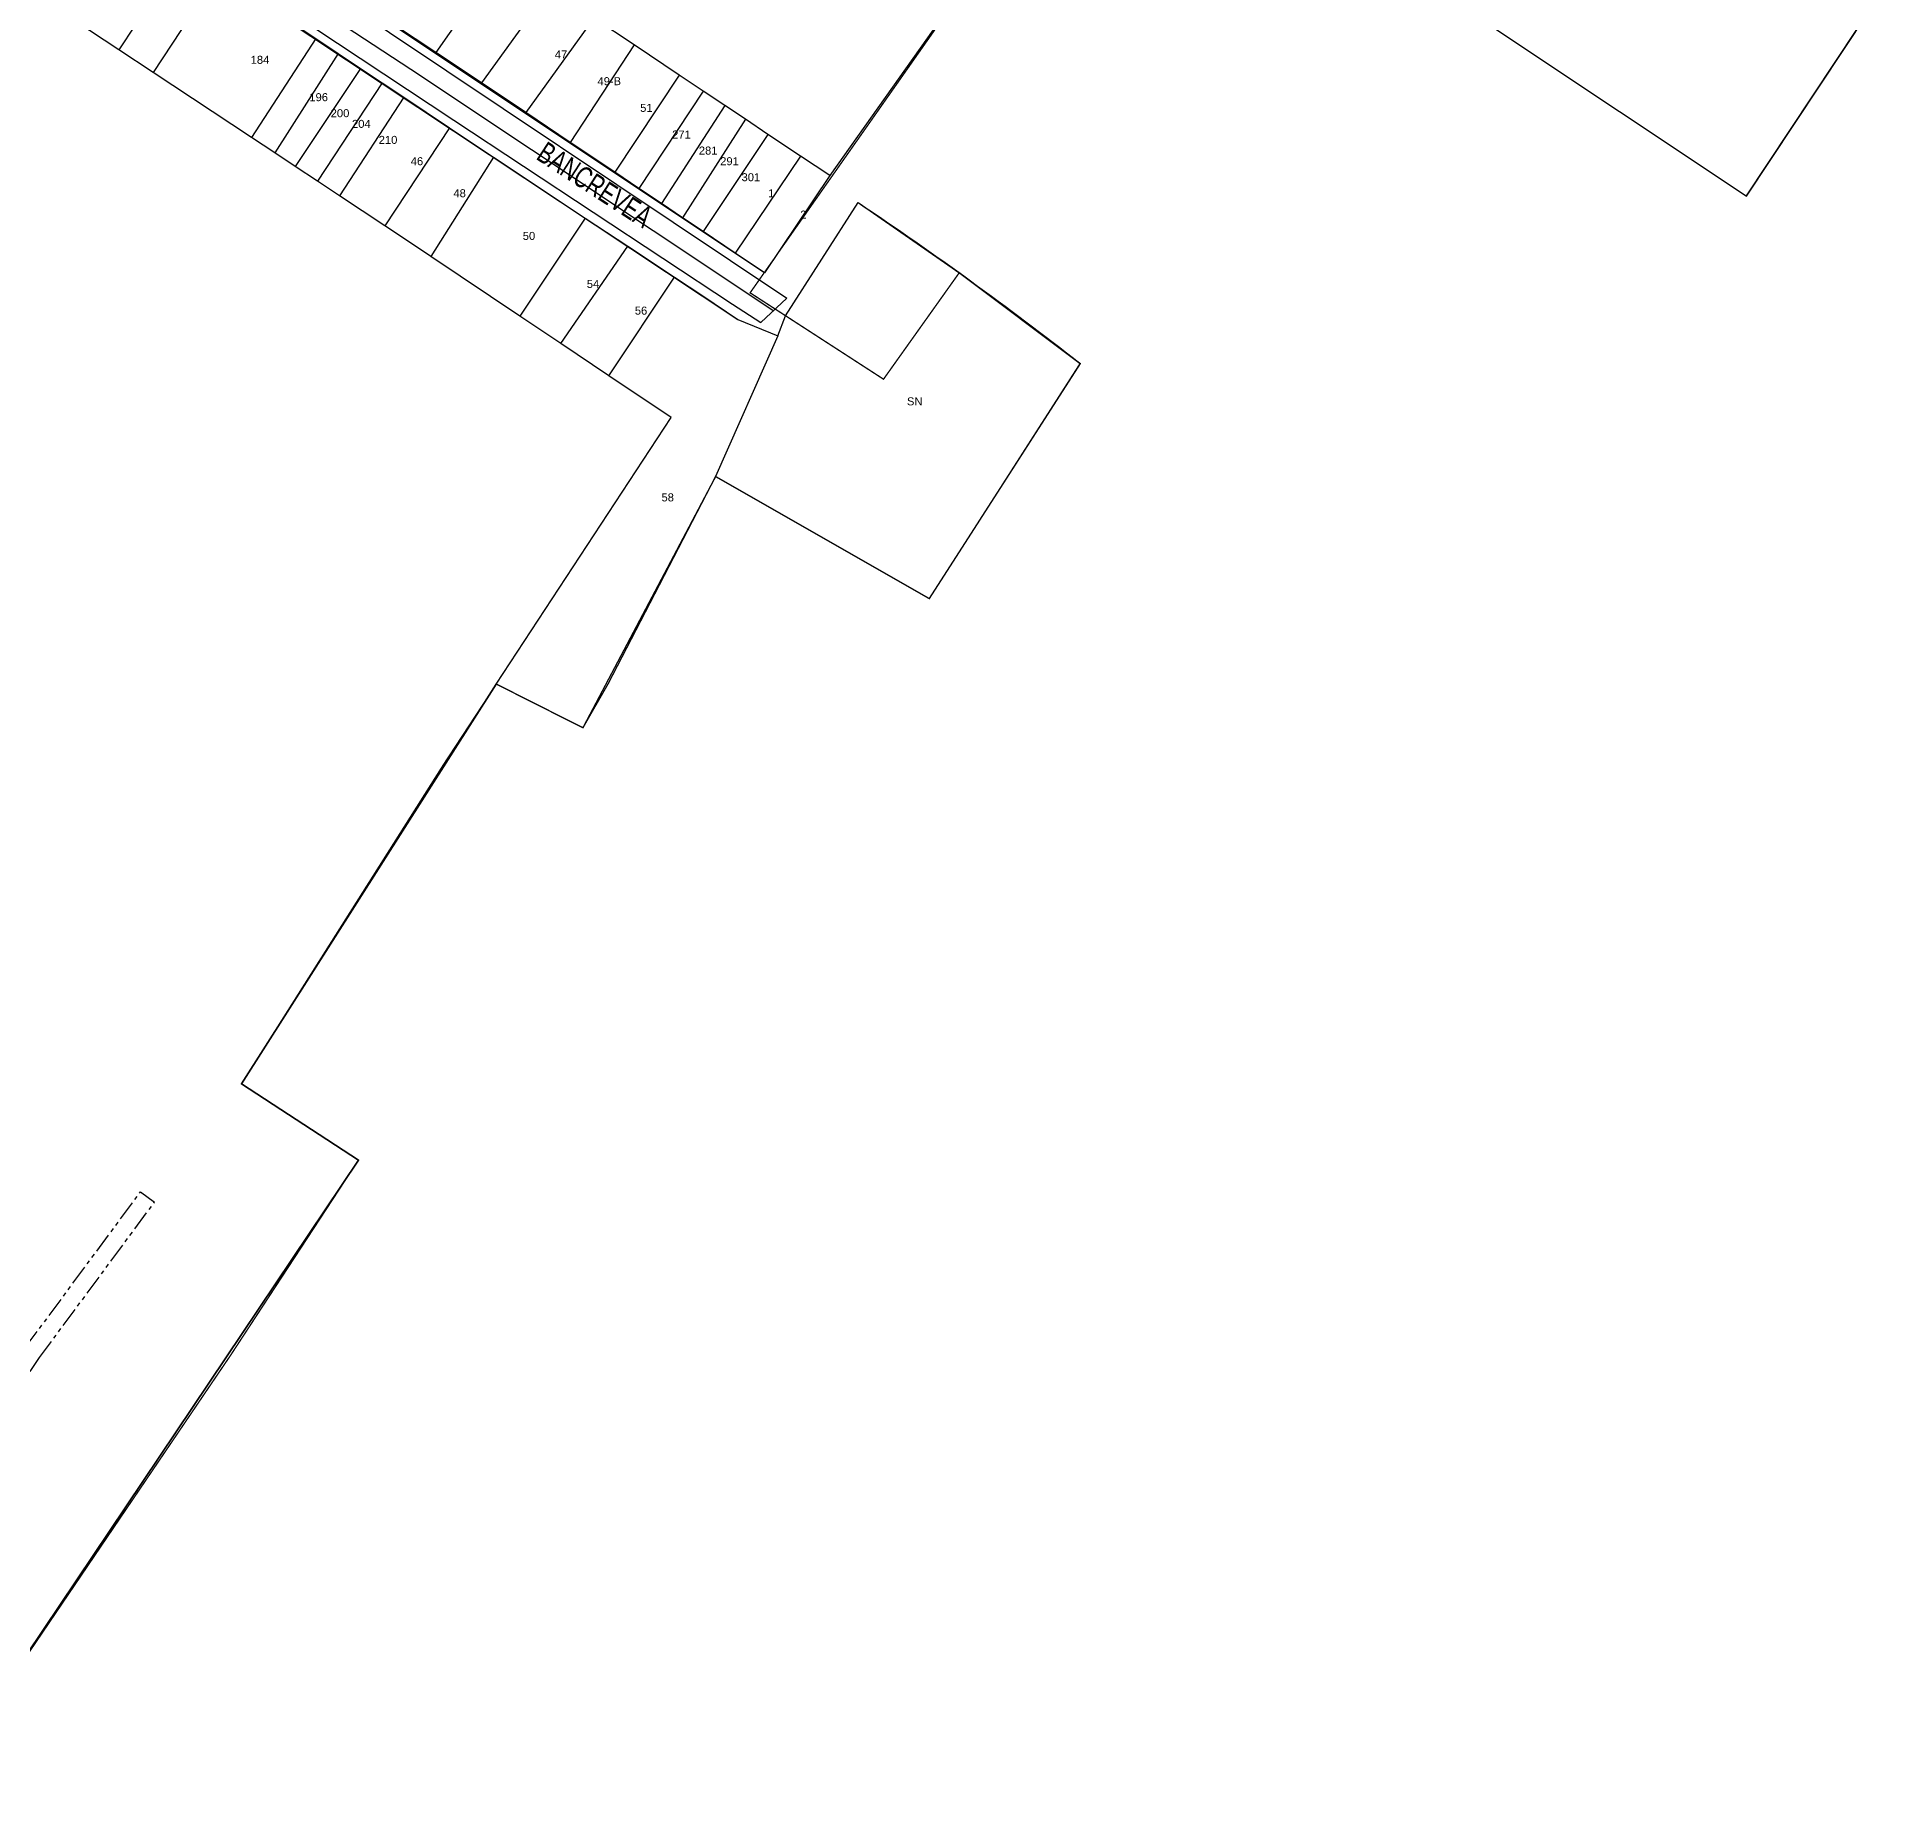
# Model space of a CAD drawing. Extents: x 203640 to 206998, y 4842129 to 4844379.
# Drawn here: x 205995.4 to 206343.2, y 4842580.6 to 4842911.5 of the extents above; entities that cross this region are included whole.
import ezdxf
from ezdxf.enums import TextEntityAlignment as Align

# ---------------------------------------------------------------- set-up
doc = ezdxf.new("R2010")
doc.units = 0
doc.header["$LTSCALE"] = 1.5
doc.header["$MEASUREMENT"] = 0
doc.linetypes.add('PHANTOMX2', pattern=[5, 2.5, -0.5, 0.5, -0.5, 0.5, -0.5])
for name, color, linetype in [('CD-MALHA-LOTES', 40, 'CONTINUOUS'), ('LM-LIM-SETOR-FISCAL', 7, 'CONTINUOUS'), ('RU-QUADRAS', 210, 'CONTINUOUS'), ('SV-EIXO-RUA-PAV', 20, 'CONTINUOUS'), ('SV-RUA-NAO-PAV-S-GUIA-C-GUIA', 7, 'PHANTOMX2'), ('SV-RUA-PAVIM-S-GUIA-C-GUIA', 7, 'CONTINUOUS'), ('SV-TXT-RUA-PAV-S-GUIA-C-GUIA', 7, 'CONTINUOUS'), ('Th_NmrPorta', 1, 'CONTINUOUS')]:
    doc.layers.add(name, color=color, linetype=linetype)
doc.styles.add('ARIAL', font='ARIAL.TTF')
doc.styles.get("Standard").update_dxf_attribs({"font": 'ARIAL.TTF'})
doc.linetypes.add('Limite', pattern='A,20,-3,[130,ltypeshp.shx,S=6.35,R=0,X=0,Y=0],-3,20', length=46)

msp = doc.modelspace()

# ---------------------------------------------------------------- linework, layer by layer
at = {"layer": 'CD-MALHA-LOTES', "linetype": 'Continuous'}
for points in [[(206197.21, 4842960.61), (206143.96, 4842885.51)], [(206315.7, 4842881.68), (206197.21, 4842960.61)], [(206022.99, 4842927.61), (206010.73, 4842909.06)], [(206029.36, 4842923.36), (206017.12, 4842904.84)], [(206029.36, 4842923.36), (206047.65, 4842911.17)], [(206082.61, 4842926.45), (206070.11, 4842908.57)], [(206091.42, 4842920.56), (206078.69, 4842902.87)], [(206343.08, 4842922.95), (206315.7, 4842881.68)], [(206010.73, 4842909.06), (206002.46, 4842914.53)], [(206070.11, 4842908.57), (206062.4, 4842913.69)], [(206099.73, 4842915.02), (206086.98, 4842897.31)], [(206107.28, 4842909.98), (206099.73, 4842915.02)], [(206047.65, 4842911.17), (206035.58, 4842892.62)], [(206047.65, 4842911.17), (206051.81, 4842908.39)], [(206107.28, 4842909.98), (206095.29, 4842891.73)], [(206115.72, 4842904.35), (206107.28, 4842909.98)], [(206017.12, 4842904.84), (206010.73, 4842909.06)], [(206051.81, 4842908.39), (206039.94, 4842889.74)], [(206051.81, 4842908.39), (206056, 4842905.6)], [(206078.69, 4842902.87), (206070.11, 4842908.57)], [(206035.58, 4842892.62), (206017.12, 4842904.84)], [(206056, 4842905.6), (206043.78, 4842887.2)], [(206060.04, 4842902.9), (206047.92, 4842884.47)], [(206056, 4842905.6), (206060.04, 4842902.9)], [(206060.04, 4842902.9), (206064.12, 4842900.18)], [(206086.98, 4842897.31), (206078.69, 4842902.87)], [(206115.72, 4842904.35), (206103.65, 4842886.12)], [(206120.23, 4842901.34), (206115.72, 4842904.35)], [(206064.12, 4842900.18), (206052.05, 4842881.74)], [(206064.12, 4842900.18), (206072.71, 4842894.46)], [(206120.23, 4842901.34), (206108.16, 4842883.1)], [(206124.28, 4842898.64), (206120.23, 4842901.34)], [(206095.29, 4842891.73), (206086.98, 4842897.31)], [(206124.28, 4842898.64), (206112.42, 4842880.25)], [(206128.14, 4842896.07), (206116.34, 4842877.61)], [(206128.14, 4842896.07), (206124.28, 4842898.64)], [(206132.38, 4842893.23), (206128.14, 4842896.07)], [(206039.94, 4842889.74), (206035.58, 4842892.62)], [(206072.71, 4842894.46), (206060.58, 4842876.1)], [(206072.71, 4842894.46), (206080.92, 4842888.98)], [(206132.38, 4842893.23), (206120.21, 4842875.02)], [(206138.47, 4842889.17), (206132.38, 4842893.23)], [(206043.78, 4842887.2), (206039.94, 4842889.74)], [(206080.92, 4842888.98), (206069.16, 4842870.35)], [(206080.92, 4842888.98), (206081.05, 4842888.89)], [(206081.05, 4842888.89), (206098.13, 4842877.55)], [(206103.65, 4842886.12), (206095.29, 4842891.73)], [(206138.47, 4842889.17), (206126.23, 4842870.98)], [(206143.96, 4842885.51), (206138.47, 4842889.17)], [(206047.92, 4842884.47), (206043.78, 4842887.2)], [(206108.16, 4842883.1), (206103.65, 4842886.12)], [(206143.96, 4842885.51), (206131.72, 4842867.29)], [(206052.05, 4842881.74), (206047.92, 4842884.47)], [(206060.58, 4842876.1), (206052.05, 4842881.74)], [(206112.42, 4842880.25), (206108.16, 4842883.1)], [(206116.34, 4842877.61), (206112.42, 4842880.25)], [(206135.68, 4842859.24), (206149.29, 4842880.45), (206168.35, 4842867.21)], [(206060.72, 4842876), (206060.58, 4842876.1)], [(206069.16, 4842870.35), (206060.72, 4842876)], [(206098.13, 4842877.55), (206085.86, 4842859.17)], [(206098.13, 4842877.55), (206106.13, 4842872.25)], [(206120.21, 4842875.02), (206116.34, 4842877.61)], [(206126.23, 4842870.98), (206120.21, 4842875.02)], [(206093.53, 4842854.04), (206106.13, 4842872.25)], [(206106.13, 4842872.25), (206114.86, 4842866.49)], [(206131.72, 4842867.29), (206126.23, 4842870.98)], [(206085.86, 4842859.17), (206069.16, 4842870.35)], [(206102.58, 4842847.98), (206114.86, 4842866.49)], [(206114.86, 4842866.49), (206120.16, 4842863)], [(206168.35, 4842867.21), (206190.88, 4842850.31)], [(206120.16, 4842863), (206126.71, 4842858.56)], [(206093.53, 4842854.04), (206085.86, 4842859.17)], [(206126.71, 4842858.56), (206134.24, 4842855.48)], [(206134.24, 4842855.48), (206135.68, 4842859.24)], [(206102.58, 4842847.98), (206093.53, 4842854.04)], [(206134.24, 4842855.48), (206122.57, 4842829.11)], [(206190.88, 4842850.31), (206162.61, 4842806.23)], [(206114.23, 4842840.18), (206102.58, 4842847.98)], [(206081.46, 4842790.22), (206114.23, 4842840.18)], [(206122.57, 4842829.11), (206102.45, 4842790.32)], [(206162.61, 4842806.23), (206122.57, 4842829.11)], [(206033.69, 4842715.28), (206081.46, 4842790.22)], [(206097.69, 4842782.03), (206081.46, 4842790.22)], [(206102.39, 4842790.18), (206097.69, 4842782.03)], [(206102.45, 4842790.32), (206102.39, 4842790.18)], [(206055.62, 4842701.01), (206033.69, 4842715.28)], [(205974.74, 4842580.56), (206055.62, 4842701.01)]]:
    msp.add_lwpolyline(points, dxfattribs=at)
at = {"layer": 'LM-LIM-SETOR-FISCAL', "linetype": 'Limite', "ltscale": 0.1}
msp.add_lwpolyline([(206343.08, 4842922.95, 0.25, 0.25, 0), (206315.7, 4842881.68, 0.25, 0.25, 0), (206197.21, 4842960.61, 0.25, 0.25, 0), (206129.03, 4842863.54, 0.25, 0.25, 0), (206154.03, 4842847.35, 0.25, 0.25, 0), (206168.24, 4842867.32, 0.25, 0.25, 0), (206190.88, 4842850.31, 0.25, 0.25, 0), (206162.61, 4842806.23, 0.25, 0.25, 0), (206122.57, 4842829.11, 0.25, 0.25, 0), (206097.69, 4842782.03, 0.25, 0.25, 0), (206081.46, 4842790.22, 0.25, 0.25, 0), (206071.66, 4842775.28, 0.25, 0.25, 0), (206033.69, 4842715.28, 0.25, 0.25, 0), (206055.62, 4842701.01, 0.25, 0.25, 0), (206031.62, 4842664.38, 0.25, 0.25, 0), (205986.93, 4842598.51, 0.25, 0.25, 0)], format="xyseb", dxfattribs=at)
at = {"layer": 'RU-QUADRAS', "color": 6, "linetype": 'Continuous'}
msp.add_lwpolyline([(205940.04, 4842982.4), (206126.71, 4842858.56), (206134.24, 4842855.48), (206135.68, 4842859.24), (206149.29, 4842880.45, -0.018225), (206190.88, 4842850.31), (206162.61, 4842806.23), (206122.57, 4842829.11), (206102.39, 4842790.18), (206097.69, 4842782.03), (206081.46, 4842790.22), (206033.69, 4842715.28), (206055.62, 4842701.01), (205974.74, 4842580.56)], format="xyb", dxfattribs=at)
msp.add_lwpolyline([(206343.08, 4842922.95), (206315.7, 4842881.68), (206197.21, 4842960.61), (206143.96, 4842885.51), (206131.72, 4842867.29), (205962.27, 4842980.19)], dxfattribs=at)
at = {"layer": 'SV-EIXO-RUA-PAV'}
msp.add_lwpolyline([(205877.23, 4843028.7), (206065.44, 4842905.42), (206133.48, 4842860.18)], dxfattribs=at)
at = {"layer": 'SV-RUA-NAO-PAV-S-GUIA-C-GUIA'}
for points in [[(205809.54, 4842683.56), (205864.96, 4842646.78), (205919.61, 4842614.26), (205939.3, 4842602.8), (205943.56, 4842602.14), (205949.88, 4842603.53), (205954.93, 4842607.25), (205959.35, 4842613.77), (205974.68, 4842638.26), (205993.19, 4842665.87), (206014.77, 4842695.04), (206017.39, 4842693.1)], [(205806.17, 4842677.32), (205863.23, 4842644.02), (205917.96, 4842611.46), (205938.32, 4842599.6), (205943.87, 4842599.06), (205951.11, 4842600.44), (205957.25, 4842604.88), (205962.08, 4842611.99), (205977.41, 4842636.49), (205995.85, 4842664), (206017.39, 4842693.1)]]:
    msp.add_lwpolyline(points, dxfattribs=at)
at = {"layer": 'SV-RUA-PAVIM-S-GUIA-C-GUIA'}
for points in [[(205935.37, 4843109.29), (205918.24, 4843082.32), (205893.95, 4843047.97), (205885.52, 4843035.49), (205883.16, 4843031.9), (205882.92, 4843029.18), (205884.84, 4843027.5), (205911.36, 4843010.79), (205934.22, 4842996.58), (206007.83, 4842947.4), (206050.88, 4842919.42), (206135.88, 4842862.56)], [(205796.11, 4842899.47), (205806.8, 4842915.52), (205842.43, 4842969.59), (205874.47, 4843020), (205876.7, 4843022.47), (205880.41, 4843023.09), (205883.38, 4843021.36), (205896.65, 4843012.27), (205941.49, 4842983.46), (206007.88, 4842939.34), (206073.5, 4842895.88), (206125.73, 4842861.43), (206131.03, 4842857.95), (206135.88, 4842862.56)]]:
    msp.add_lwpolyline(points, dxfattribs=at)

# ---------------------------------------------------------------- texts
at = {"layer": 'SV-TXT-RUA-PAV-S-GUIA-C-GUIA', "style": 'ARIAL', "width": 0.7}
msp.add_text('ALAMEDA                                                                                                                                       BANCREVEA', height=4, rotation=327, dxfattribs=at).set_placement((205950.02, 4842978.78))
at = {"layer": 'Th_NmrPorta', "color": 1}
for s, p in [('184', (206035.42, 4842907.2)), ('47', (206092.42, 4842908.2)), ('49-B', (206100.42, 4842903.2)), ('196', (206046.42, 4842900.2)), ('51', (206108.42, 4842898.2)), ('200', (206050.42, 4842897.2)), ('204', (206054.42, 4842895.2)), ('210', (206059.42, 4842892.2)), ('271', (206114.42, 4842893.2)), ('46', (206065.42, 4842888.2)), ('281', (206119.42, 4842890.2)), ('291', (206123.42, 4842888.2)), ('301', (206127.42, 4842885.2)), ('48', (206073.42, 4842882.2)), ('1', (206132.42, 4842882.2)), ('2', (206138.42, 4842878.2)), ('50', (206086.42, 4842874.2)), ('54', (206098.42, 4842865.2)), ('56', (206107.42, 4842860.2)), ('SN', (206158.42, 4842843.2)), ('58', (206112.42, 4842825.2))]:
    msp.add_text(s, height=1.5, dxfattribs=at).set_placement(p, align=Align.MIDDLE_LEFT)

doc.saveas('drawing.dxf')
